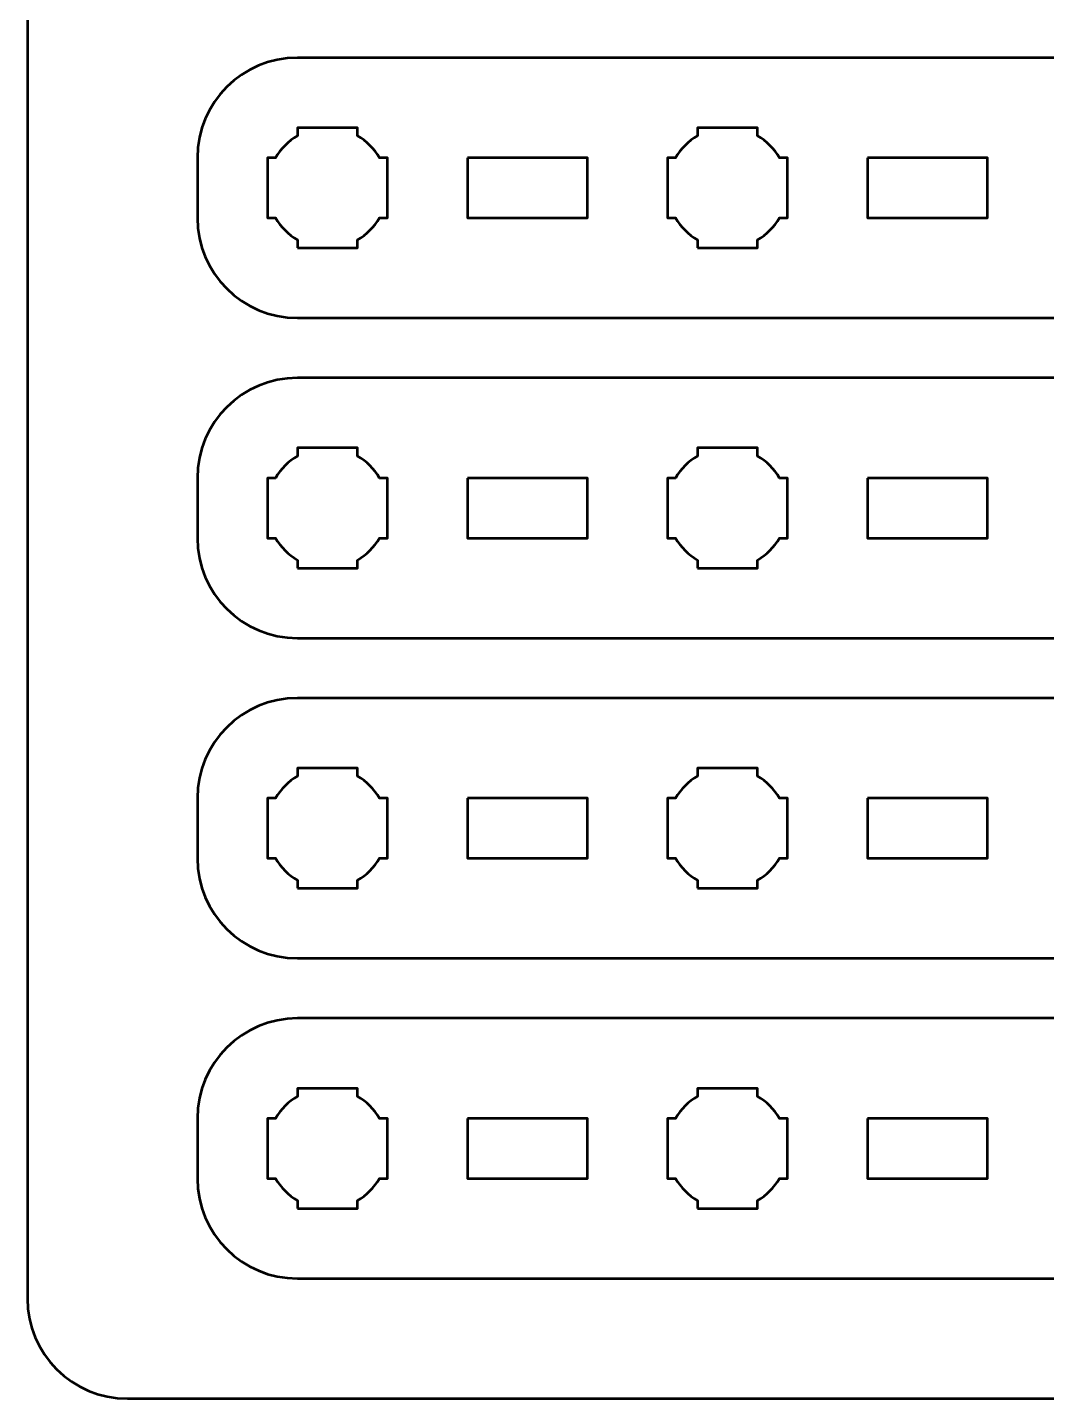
# Model space of a CAD drawing. Header units: centimetres. Extents: x -21 to 0, y -29.7 to 0.
# Drawn here: x -21 to -15.91, y -29.7 to -22.85 of the extents above; entities that cross this region are included whole.
import ezdxf

# ---------------------------------------------------------------- set-up
doc = ezdxf.new("R2010")
doc.units = ezdxf.units.CM
doc.header["$MEASUREMENT"] = 0
doc.layers.add('Layer 1', color=7, linetype='Continuous')

msp = doc.modelspace()

# ---------------------------------------------------------------- linework, layer by layer
at = {"layer": 'Layer 1', "color": 1, "lineweight": 53}
msp.add_open_spline([(-21.00003, -29.19995), (-21.00003, -29.19995), (-21.00003, -5.89992), (-21.00003, -5.89992), (-21.00003, -5.89992), (-21.00003, -5.81709), (-20.93286, -5.74992), (-20.85003, -5.74992), (-20.85003, -5.74992), (-20.7672, -5.74992), (-20.70003, -5.68275), (-20.70003, -5.59992), (-20.70003, -5.59992), (-20.70003, -5.51709), (-20.7672, -5.44992), (-20.85003, -5.44992), (-20.85003, -5.44992), (-20.93286, -5.44992), (-21.00003, -5.38275), (-21.00003, -5.29992), (-21.00003, -5.29992), (-21.00003, -5.21709), (-20.93286, -5.14992), (-20.85003, -5.14992), (-20.85003, -5.14992), (-20.7672, -5.14992), (-20.70003, -5.08275), (-20.70003, -4.99992), (-20.70003, -4.99992), (-20.70003, -4.91709), (-20.7672, -4.84992), (-20.85003, -4.84992), (-20.85003, -4.84992), (-20.93286, -4.84992), (-21.00003, -4.78275), (-21.00003, -4.69992), (-21.00003, -4.69992), (-21.00003, -4.61709), (-20.93286, -4.54992), (-20.85003, -4.54992), (-20.85003, -4.54992), (-20.7672, -4.54992), (-20.70003, -4.48275), (-20.70003, -4.39992), (-20.70003, -4.39992), (-20.70003, -4.31709), (-20.7672, -4.24992), (-20.85003, -4.24992), (-20.85003, -4.24992), (-20.93286, -4.24992), (-21.00003, -4.18275), (-21.00003, -4.09992), (-21.00003, -4.09992), (-21.00003, -4.01709), (-20.93286, -3.94992), (-20.85003, -3.94992), (-20.85003, -3.94992), (-20.7672, -3.94992), (-20.70003, -3.88275), (-20.70003, -3.79992), (-20.70003, -3.79992), (-20.70003, -3.71709), (-20.7672, -3.64992), (-20.85003, -3.64992), (-20.85003, -3.64992), (-20.93286, -3.64992), (-21.00003, -3.58275), (-21.00003, -3.49992), (-21.00003, -3.49992), (-21.00003, -3.41709), (-20.93286, -3.34992), (-20.85003, -3.34992), (-20.85003, -3.34992), (-20.7672, -3.34992), (-20.70003, -3.28275), (-20.70003, -3.19992), (-20.70003, -3.19992), (-20.70003, -3.11709), (-20.7672, -3.04992), (-20.85003, -3.04992), (-20.85003, -3.04992), (-20.93286, -3.04992), (-21.00003, -2.98275), (-21.00003, -2.89992), (-21.00003, -2.89992), (-21.00003, -2.81709), (-20.93286, -2.74992), (-20.85003, -2.74992), (-20.85003, -2.74992), (-20.7672, -2.74992), (-20.70003, -2.68275), (-20.70003, -2.59992), (-20.70003, -2.59992), (-20.70003, -2.51709), (-20.7672, -2.44992), (-20.85003, -2.44992), (-20.85003, -2.44992), (-20.93286, -2.44992), (-21.00003, -2.38275), (-21.00003, -2.29992), (-21.00003, -2.29992), (-21.00003, -2.21709), (-20.93286, -2.14992), (-20.85003, -2.14992), (-20.85003, -2.14992), (-20.7672, -2.14992), (-20.70003, -2.08275), (-20.70003, -1.99992), (-20.70003, -1.99992), (-20.70003, -1.91709), (-20.7672, -1.84992), (-20.85003, -1.84992), (-20.85003, -1.84992), (-20.93286, -1.84992), (-21.00003, -1.78275), (-21.00003, -1.69992), (-21.00003, -1.69992), (-21.00003, -1.61709), (-20.93286, -1.54992), (-20.85003, -1.54992), (-20.85003, -1.54992), (-20.7672, -1.54992), (-20.70003, -1.48275), (-20.70003, -1.39992), (-20.70003, -1.39992), (-20.70003, -1.31709), (-20.7672, -1.24992), (-20.85003, -1.24992), (-20.85003, -1.24992), (-20.93286, -1.24992), (-21.00003, -1.18275), (-21.00003, -1.09992), (-21.00003, -1.09992), (-21.00003, -1.09992), (-21.00003, -0.49992), (-21.00003, -0.49992), (-21.00003, -0.49992), (-21.00003, -0.22295), (-20.77694, 0.00004), (-20.49994, 0.00004), (-20.49994, 0.00004), (-20.49994, 0.00004), (-0.50008, 0.00004), (-0.50008, 0.00004), (-0.50008, 0.00004), (-0.22294, 0.00004), (0.00002, -0.22295), (0.00002, -0.49992), (0.00002, -0.49992), (0.00002, -0.49992), (0.00002, -29.19995), (0.00002, -29.19995), (0.00002, -29.19995), (0.00002, -29.47695), (-0.22294, -29.70004), (-0.50008, -29.70004), (-0.50008, -29.70004), (-0.50008, -29.70004), (-20.49994, -29.70004), (-20.49994, -29.70004), (-20.49994, -29.70004), (-20.77694, -29.70004), (-21.00003, -29.47695), (-21.00003, -29.19995)], degree=3, knots=[0, 0, 0, 0, 0.0243902, 0.0243902, 0.0243902, 0.0243902, 0.0487805, 0.0487805, 0.0487805, 0.0487805, 0.0731707, 0.0731707, 0.0731707, 0.0731707, 0.097561, 0.097561, 0.097561, 0.097561, 0.1219512, 0.1219512, 0.1219512, 0.1219512, 0.1463415, 0.1463415, 0.1463415, 0.1463415, 0.1707317, 0.1707317, 0.1707317, 0.1707317, 0.195122, 0.195122, 0.195122, 0.195122, 0.2195122, 0.2195122, 0.2195122, 0.2195122, 0.2439024, 0.2439024, 0.2439024, 0.2439024, 0.2682927, 0.2682927, 0.2682927, 0.2682927, 0.2926829, 0.2926829, 0.2926829, 0.2926829, 0.3170732, 0.3170732, 0.3170732, 0.3170732, 0.3414634, 0.3414634, 0.3414634, 0.3414634, 0.3658537, 0.3658537, 0.3658537, 0.3658537, 0.3902439, 0.3902439, 0.3902439, 0.3902439, 0.4146341, 0.4146341, 0.4146341, 0.4146341, 0.4390244, 0.4390244, 0.4390244, 0.4390244, 0.4634146, 0.4634146, 0.4634146, 0.4634146, 0.4878049, 0.4878049, 0.4878049, 0.4878049, 0.5121951, 0.5121951, 0.5121951, 0.5121951, 0.5365854, 0.5365854, 0.5365854, 0.5365854, 0.5609756, 0.5609756, 0.5609756, 0.5609756, 0.5853659, 0.5853659, 0.5853659, 0.5853659, 0.6097561, 0.6097561, 0.6097561, 0.6097561, 0.6341463, 0.6341463, 0.6341463, 0.6341463, 0.6585366, 0.6585366, 0.6585366, 0.6585366, 0.6829268, 0.6829268, 0.6829268, 0.6829268, 0.7073171, 0.7073171, 0.7073171, 0.7073171, 0.7317073, 0.7317073, 0.7317073, 0.7317073, 0.7560976, 0.7560976, 0.7560976, 0.7560976, 0.7804878, 0.7804878, 0.7804878, 0.7804878, 0.804878, 0.804878, 0.804878, 0.804878, 0.8292683, 0.8292683, 0.8292683, 0.8292683, 0.8536585, 0.8536585, 0.8536585, 0.8536585, 0.8780488, 0.8780488, 0.8780488, 0.8780488, 0.902439, 0.902439, 0.902439, 0.902439, 0.9268293, 0.9268293, 0.9268293, 0.9268293, 0.9512195, 0.9512195, 0.9512195, 0.9512195, 0.9756098, 0.9756098, 0.9756098, 0.9756098, 1, 1, 1, 1], dxfattribs=at)
at = {"layer": 'Layer 1', "color": 114, "lineweight": 53}
for points in [[(-19.64996, -22.99999), (-19.64996, -22.99999), (-11.35006, -22.99999), (-11.35006, -22.99999), (-11.35006, -22.99999), (-11.07306, -22.99999), (-10.84996, -23.22308), (-10.84996, -23.50008), (-10.84996, -23.50008), (-10.84996, -23.50008), (-10.84996, -23.80009), (-10.84996, -23.80009), (-10.84996, -23.80009), (-10.84996, -24.07705), (-11.07306, -24.30001), (-11.35006, -24.30001), (-11.35006, -24.30001), (-11.35006, -24.30001), (-19.64996, -24.30001), (-19.64996, -24.30001), (-19.64996, -24.30001), (-19.92696, -24.30001), (-20.15006, -24.07705), (-20.15006, -23.80009), (-20.15006, -23.80009), (-20.15006, -23.80009), (-20.15006, -23.50008), (-20.15006, -23.50008), (-20.15006, -23.50008), (-20.15006, -23.22308), (-19.92696, -22.99999), (-19.64996, -22.99999)], [(-19.64996, -24.59999), (-19.64996, -24.59999), (-11.35006, -24.59999), (-11.35006, -24.59999), (-11.35006, -24.59999), (-11.07306, -24.59999), (-10.84996, -24.82308), (-10.84996, -25.10008), (-10.84996, -25.10008), (-10.84996, -25.10008), (-10.84996, -25.40009), (-10.84996, -25.40009), (-10.84996, -25.40009), (-10.84996, -25.67705), (-11.07306, -25.90001), (-11.35006, -25.90001), (-11.35006, -25.90001), (-11.35006, -25.90001), (-19.64996, -25.90001), (-19.64996, -25.90001), (-19.64996, -25.90001), (-19.92696, -25.90001), (-20.15006, -25.67705), (-20.15006, -25.40009), (-20.15006, -25.40009), (-20.15006, -25.40009), (-20.15006, -25.10008), (-20.15006, -25.10008), (-20.15006, -25.10008), (-20.15006, -24.82308), (-19.92696, -24.59999), (-19.64996, -24.59999)], [(-19.64996, -26.19999), (-19.64996, -26.19999), (-11.35006, -26.19999), (-11.35006, -26.19999), (-11.35006, -26.19999), (-11.07306, -26.19999), (-10.84996, -26.42308), (-10.84996, -26.70008), (-10.84996, -26.70008), (-10.84996, -26.70008), (-10.84996, -27.00009), (-10.84996, -27.00009), (-10.84996, -27.00009), (-10.84996, -27.27705), (-11.07306, -27.50001), (-11.35006, -27.50001), (-11.35006, -27.50001), (-11.35006, -27.50001), (-19.64996, -27.50001), (-19.64996, -27.50001), (-19.64996, -27.50001), (-19.92696, -27.50001), (-20.15006, -27.27705), (-20.15006, -27.00009), (-20.15006, -27.00009), (-20.15006, -27.00009), (-20.15006, -26.70008), (-20.15006, -26.70008), (-20.15006, -26.70008), (-20.15006, -26.42308), (-19.92696, -26.19999), (-19.64996, -26.19999)], [(-19.64996, -27.79999), (-19.64996, -27.79999), (-11.35006, -27.79999), (-11.35006, -27.79999), (-11.35006, -27.79999), (-11.07306, -27.79999), (-10.84996, -28.02308), (-10.84996, -28.30008), (-10.84996, -28.30008), (-10.84996, -28.30008), (-10.84996, -28.60009), (-10.84996, -28.60009), (-10.84996, -28.60009), (-10.84996, -28.87705), (-11.07306, -29.10001), (-11.35006, -29.10001), (-11.35006, -29.10001), (-11.35006, -29.10001), (-19.64996, -29.10001), (-19.64996, -29.10001), (-19.64996, -29.10001), (-19.92696, -29.10001), (-20.15006, -28.87705), (-20.15006, -28.60009), (-20.15006, -28.60009), (-20.15006, -28.60009), (-20.15006, -28.30008), (-20.15006, -28.30008), (-20.15006, -28.30008), (-20.15006, -28.02308), (-19.92696, -27.79999), (-19.64996, -27.79999)]]:
    msp.add_open_spline(points, degree=3, knots=[0, 0, 0, 0, 0.125, 0.125, 0.125, 0.125, 0.25, 0.25, 0.25, 0.25, 0.375, 0.375, 0.375, 0.375, 0.5, 0.5, 0.5, 0.5, 0.625, 0.625, 0.625, 0.625, 0.75, 0.75, 0.75, 0.75, 0.875, 0.875, 0.875, 0.875, 1, 1, 1, 1], dxfattribs=at)
at = {"layer": 'Layer 1', "lineweight": 53}
for points, knots in [([(-19.64996, -23.95002), (-19.64996, -23.95002), (-19.64996, -23.90991), (-19.64996, -23.90991), (-19.64996, -23.90991), (-19.69557, -23.88359), (-19.7335, -23.84556), (-19.75982, -23.80009), (-19.75982, -23.80009), (-19.75982, -23.80009), (-19.80003, -23.80009), (-19.80003, -23.80009), (-19.80003, -23.80009), (-19.80003, -23.80009), (-19.80003, -23.65001), (-19.80003, -23.65001), (-19.80003, -23.65001), (-19.80003, -23.65001), (-19.80003, -23.50008), (-19.80003, -23.50008), (-19.80003, -23.50008), (-19.80003, -23.50008), (-19.75982, -23.50008), (-19.75982, -23.50008), (-19.75982, -23.50008), (-19.7335, -23.45447), (-19.69557, -23.41655), (-19.64996, -23.39023), (-19.64996, -23.39023), (-19.64996, -23.39023), (-19.64996, -23.35001), (-19.64996, -23.35001), (-19.64996, -23.35001), (-19.64996, -23.35001), (-19.50003, -23.35001), (-19.50003, -23.35001), (-19.50003, -23.35001), (-19.50003, -23.35001), (-19.34996, -23.35001), (-19.34996, -23.35001), (-19.34996, -23.35001), (-19.34996, -23.35001), (-19.34996, -23.39023), (-19.34996, -23.39023), (-19.34996, -23.39023), (-19.30449, -23.41655), (-19.26646, -23.45447), (-19.24014, -23.50008), (-19.24014, -23.50008), (-19.24014, -23.50008), (-19.20003, -23.50008), (-19.20003, -23.50008), (-19.20003, -23.50008), (-19.20003, -23.50008), (-19.20003, -23.65001), (-19.20003, -23.65001), (-19.20003, -23.65001), (-19.20003, -23.65001), (-19.20003, -23.80009), (-19.20003, -23.80009), (-19.20003, -23.80009), (-19.20003, -23.80009), (-19.24014, -23.80009), (-19.24014, -23.80009), (-19.24014, -23.80009), (-19.26646, -23.84556), (-19.30449, -23.88359), (-19.34996, -23.90991), (-19.34996, -23.90991), (-19.34996, -23.90991), (-19.34996, -23.95002), (-19.34996, -23.95002), (-19.34996, -23.95002), (-19.34996, -23.95002), (-19.50003, -23.95002), (-19.50003, -23.95002), (-19.50003, -23.95002), (-19.50003, -23.95002), (-19.64996, -23.95002), (-19.64996, -23.95002)], [0, 0, 0, 0, 0.05, 0.05, 0.05, 0.05, 0.1, 0.1, 0.1, 0.1, 0.15, 0.15, 0.15, 0.15, 0.2, 0.2, 0.2, 0.2, 0.25, 0.25, 0.25, 0.25, 0.3, 0.3, 0.3, 0.3, 0.35, 0.35, 0.35, 0.35, 0.4, 0.4, 0.4, 0.4, 0.45, 0.45, 0.45, 0.45, 0.5, 0.5, 0.5, 0.5, 0.55, 0.55, 0.55, 0.55, 0.6, 0.6, 0.6, 0.6, 0.65, 0.65, 0.65, 0.65, 0.7, 0.7, 0.7, 0.7, 0.75, 0.75, 0.75, 0.75, 0.8, 0.8, 0.8, 0.8, 0.85, 0.85, 0.85, 0.85, 0.9, 0.9, 0.9, 0.9, 0.95, 0.95, 0.95, 0.95, 1, 1, 1, 1]), ([(-17.65003, -23.95002), (-17.65003, -23.95002), (-17.65003, -23.90991), (-17.65003, -23.90991), (-17.65003, -23.90991), (-17.6955, -23.88359), (-17.73353, -23.84556), (-17.75985, -23.80009), (-17.75985, -23.80009), (-17.75985, -23.80009), (-17.79996, -23.80009), (-17.79996, -23.80009), (-17.79996, -23.80009), (-17.79996, -23.80009), (-17.79996, -23.65001), (-17.79996, -23.65001), (-17.79996, -23.65001), (-17.79996, -23.65001), (-17.79996, -23.50008), (-17.79996, -23.50008), (-17.79996, -23.50008), (-17.79996, -23.50008), (-17.75985, -23.50008), (-17.75985, -23.50008), (-17.75985, -23.50008), (-17.73353, -23.45447), (-17.6955, -23.41655), (-17.65003, -23.39023), (-17.65003, -23.39023), (-17.65003, -23.39023), (-17.65003, -23.35001), (-17.65003, -23.35001), (-17.65003, -23.35001), (-17.65003, -23.35001), (-17.49996, -23.35001), (-17.49996, -23.35001), (-17.49996, -23.35001), (-17.49996, -23.35001), (-17.35003, -23.35001), (-17.35003, -23.35001), (-17.35003, -23.35001), (-17.35003, -23.35001), (-17.35003, -23.39023), (-17.35003, -23.39023), (-17.35003, -23.39023), (-17.30455, -23.41655), (-17.26652, -23.45447), (-17.24021, -23.50008), (-17.24021, -23.50008), (-17.24021, -23.50008), (-17.19995, -23.50008), (-17.19995, -23.50008), (-17.19995, -23.50008), (-17.19995, -23.50008), (-17.19995, -23.65001), (-17.19995, -23.65001), (-17.19995, -23.65001), (-17.19995, -23.65001), (-17.19995, -23.80009), (-17.19995, -23.80009), (-17.19995, -23.80009), (-17.19995, -23.80009), (-17.24021, -23.80009), (-17.24021, -23.80009), (-17.24021, -23.80009), (-17.26652, -23.84556), (-17.30455, -23.88359), (-17.35003, -23.90991), (-17.35003, -23.90991), (-17.35003, -23.90991), (-17.35003, -23.95002), (-17.35003, -23.95002), (-17.35003, -23.95002), (-17.35003, -23.95002), (-17.49996, -23.95002), (-17.49996, -23.95002), (-17.49996, -23.95002), (-17.49996, -23.95002), (-17.65003, -23.95002), (-17.65003, -23.95002)], [0, 0, 0, 0, 0.05, 0.05, 0.05, 0.05, 0.1, 0.1, 0.1, 0.1, 0.15, 0.15, 0.15, 0.15, 0.2, 0.2, 0.2, 0.2, 0.25, 0.25, 0.25, 0.25, 0.3, 0.3, 0.3, 0.3, 0.35, 0.35, 0.35, 0.35, 0.4, 0.4, 0.4, 0.4, 0.45, 0.45, 0.45, 0.45, 0.5, 0.5, 0.5, 0.5, 0.55, 0.55, 0.55, 0.55, 0.6, 0.6, 0.6, 0.6, 0.65, 0.65, 0.65, 0.65, 0.7, 0.7, 0.7, 0.7, 0.75, 0.75, 0.75, 0.75, 0.8, 0.8, 0.8, 0.8, 0.85, 0.85, 0.85, 0.85, 0.9, 0.9, 0.9, 0.9, 0.95, 0.95, 0.95, 0.95, 1, 1, 1, 1]), ([(-18.80001, -23.50008), (-18.80001, -23.50008), (-18.20001, -23.50008), (-18.20001, -23.50008), (-18.20001, -23.50008), (-18.20001, -23.50008), (-18.20001, -23.80009), (-18.20001, -23.80009), (-18.20001, -23.80009), (-18.20001, -23.80009), (-18.80001, -23.80009), (-18.80001, -23.80009), (-18.80001, -23.80009), (-18.80001, -23.80009), (-18.80001, -23.50008), (-18.80001, -23.50008)], [0, 0, 0, 0, 0.25, 0.25, 0.25, 0.25, 0.5, 0.5, 0.5, 0.5, 0.75, 0.75, 0.75, 0.75, 1, 1, 1, 1]), ([(-16.80005, -23.50008), (-16.80005, -23.50008), (-16.20004, -23.50008), (-16.20004, -23.50008), (-16.20004, -23.50008), (-16.20004, -23.50008), (-16.20004, -23.80009), (-16.20004, -23.80009), (-16.20004, -23.80009), (-16.20004, -23.80009), (-16.80005, -23.80009), (-16.80005, -23.80009), (-16.80005, -23.80009), (-16.80005, -23.80009), (-16.80005, -23.50008), (-16.80005, -23.50008)], [0, 0, 0, 0, 0.25, 0.25, 0.25, 0.25, 0.5, 0.5, 0.5, 0.5, 0.75, 0.75, 0.75, 0.75, 1, 1, 1, 1]), ([(-19.64996, -25.55002), (-19.64996, -25.55002), (-19.64996, -25.50991), (-19.64996, -25.50991), (-19.64996, -25.50991), (-19.69557, -25.48359), (-19.7335, -25.44556), (-19.75982, -25.40009), (-19.75982, -25.40009), (-19.75982, -25.40009), (-19.80003, -25.40009), (-19.80003, -25.40009), (-19.80003, -25.40009), (-19.80003, -25.40009), (-19.80003, -25.25001), (-19.80003, -25.25001), (-19.80003, -25.25001), (-19.80003, -25.25001), (-19.80003, -25.10008), (-19.80003, -25.10008), (-19.80003, -25.10008), (-19.80003, -25.10008), (-19.75982, -25.10008), (-19.75982, -25.10008), (-19.75982, -25.10008), (-19.7335, -25.05447), (-19.69557, -25.01655), (-19.64996, -24.99023), (-19.64996, -24.99023), (-19.64996, -24.99023), (-19.64996, -24.95001), (-19.64996, -24.95001), (-19.64996, -24.95001), (-19.64996, -24.95001), (-19.50003, -24.95001), (-19.50003, -24.95001), (-19.50003, -24.95001), (-19.50003, -24.95001), (-19.34996, -24.95001), (-19.34996, -24.95001), (-19.34996, -24.95001), (-19.34996, -24.95001), (-19.34996, -24.99023), (-19.34996, -24.99023), (-19.34996, -24.99023), (-19.30449, -25.01655), (-19.26646, -25.05447), (-19.24014, -25.10008), (-19.24014, -25.10008), (-19.24014, -25.10008), (-19.20003, -25.10008), (-19.20003, -25.10008), (-19.20003, -25.10008), (-19.20003, -25.10008), (-19.20003, -25.25001), (-19.20003, -25.25001), (-19.20003, -25.25001), (-19.20003, -25.25001), (-19.20003, -25.40009), (-19.20003, -25.40009), (-19.20003, -25.40009), (-19.20003, -25.40009), (-19.24014, -25.40009), (-19.24014, -25.40009), (-19.24014, -25.40009), (-19.26646, -25.44556), (-19.30449, -25.48359), (-19.34996, -25.50991), (-19.34996, -25.50991), (-19.34996, -25.50991), (-19.34996, -25.55002), (-19.34996, -25.55002), (-19.34996, -25.55002), (-19.34996, -25.55002), (-19.50003, -25.55002), (-19.50003, -25.55002), (-19.50003, -25.55002), (-19.50003, -25.55002), (-19.64996, -25.55002), (-19.64996, -25.55002)], [0, 0, 0, 0, 0.05, 0.05, 0.05, 0.05, 0.1, 0.1, 0.1, 0.1, 0.15, 0.15, 0.15, 0.15, 0.2, 0.2, 0.2, 0.2, 0.25, 0.25, 0.25, 0.25, 0.3, 0.3, 0.3, 0.3, 0.35, 0.35, 0.35, 0.35, 0.4, 0.4, 0.4, 0.4, 0.45, 0.45, 0.45, 0.45, 0.5, 0.5, 0.5, 0.5, 0.55, 0.55, 0.55, 0.55, 0.6, 0.6, 0.6, 0.6, 0.65, 0.65, 0.65, 0.65, 0.7, 0.7, 0.7, 0.7, 0.75, 0.75, 0.75, 0.75, 0.8, 0.8, 0.8, 0.8, 0.85, 0.85, 0.85, 0.85, 0.9, 0.9, 0.9, 0.9, 0.95, 0.95, 0.95, 0.95, 1, 1, 1, 1]), ([(-17.65003, -25.55002), (-17.65003, -25.55002), (-17.65003, -25.50991), (-17.65003, -25.50991), (-17.65003, -25.50991), (-17.6955, -25.48359), (-17.73353, -25.44556), (-17.75985, -25.40009), (-17.75985, -25.40009), (-17.75985, -25.40009), (-17.79996, -25.40009), (-17.79996, -25.40009), (-17.79996, -25.40009), (-17.79996, -25.40009), (-17.79996, -25.25001), (-17.79996, -25.25001), (-17.79996, -25.25001), (-17.79996, -25.25001), (-17.79996, -25.10008), (-17.79996, -25.10008), (-17.79996, -25.10008), (-17.79996, -25.10008), (-17.75985, -25.10008), (-17.75985, -25.10008), (-17.75985, -25.10008), (-17.73353, -25.05447), (-17.6955, -25.01655), (-17.65003, -24.99023), (-17.65003, -24.99023), (-17.65003, -24.99023), (-17.65003, -24.95001), (-17.65003, -24.95001), (-17.65003, -24.95001), (-17.65003, -24.95001), (-17.49996, -24.95001), (-17.49996, -24.95001), (-17.49996, -24.95001), (-17.49996, -24.95001), (-17.35003, -24.95001), (-17.35003, -24.95001), (-17.35003, -24.95001), (-17.35003, -24.95001), (-17.35003, -24.99023), (-17.35003, -24.99023), (-17.35003, -24.99023), (-17.30455, -25.01655), (-17.26652, -25.05447), (-17.24021, -25.10008), (-17.24021, -25.10008), (-17.24021, -25.10008), (-17.19995, -25.10008), (-17.19995, -25.10008), (-17.19995, -25.10008), (-17.19995, -25.10008), (-17.19995, -25.25001), (-17.19995, -25.25001), (-17.19995, -25.25001), (-17.19995, -25.25001), (-17.19995, -25.40009), (-17.19995, -25.40009), (-17.19995, -25.40009), (-17.19995, -25.40009), (-17.24021, -25.40009), (-17.24021, -25.40009), (-17.24021, -25.40009), (-17.26652, -25.44556), (-17.30455, -25.48359), (-17.35003, -25.50991), (-17.35003, -25.50991), (-17.35003, -25.50991), (-17.35003, -25.55002), (-17.35003, -25.55002), (-17.35003, -25.55002), (-17.35003, -25.55002), (-17.49996, -25.55002), (-17.49996, -25.55002), (-17.49996, -25.55002), (-17.49996, -25.55002), (-17.65003, -25.55002), (-17.65003, -25.55002)], [0, 0, 0, 0, 0.05, 0.05, 0.05, 0.05, 0.1, 0.1, 0.1, 0.1, 0.15, 0.15, 0.15, 0.15, 0.2, 0.2, 0.2, 0.2, 0.25, 0.25, 0.25, 0.25, 0.3, 0.3, 0.3, 0.3, 0.35, 0.35, 0.35, 0.35, 0.4, 0.4, 0.4, 0.4, 0.45, 0.45, 0.45, 0.45, 0.5, 0.5, 0.5, 0.5, 0.55, 0.55, 0.55, 0.55, 0.6, 0.6, 0.6, 0.6, 0.65, 0.65, 0.65, 0.65, 0.7, 0.7, 0.7, 0.7, 0.75, 0.75, 0.75, 0.75, 0.8, 0.8, 0.8, 0.8, 0.85, 0.85, 0.85, 0.85, 0.9, 0.9, 0.9, 0.9, 0.95, 0.95, 0.95, 0.95, 1, 1, 1, 1]), ([(-18.80001, -25.10008), (-18.80001, -25.10008), (-18.20001, -25.10008), (-18.20001, -25.10008), (-18.20001, -25.10008), (-18.20001, -25.10008), (-18.20001, -25.40009), (-18.20001, -25.40009), (-18.20001, -25.40009), (-18.20001, -25.40009), (-18.80001, -25.40009), (-18.80001, -25.40009), (-18.80001, -25.40009), (-18.80001, -25.40009), (-18.80001, -25.10008), (-18.80001, -25.10008)], [0, 0, 0, 0, 0.25, 0.25, 0.25, 0.25, 0.5, 0.5, 0.5, 0.5, 0.75, 0.75, 0.75, 0.75, 1, 1, 1, 1]), ([(-16.80005, -25.10008), (-16.80005, -25.10008), (-16.20004, -25.10008), (-16.20004, -25.10008), (-16.20004, -25.10008), (-16.20004, -25.10008), (-16.20004, -25.40009), (-16.20004, -25.40009), (-16.20004, -25.40009), (-16.20004, -25.40009), (-16.80005, -25.40009), (-16.80005, -25.40009), (-16.80005, -25.40009), (-16.80005, -25.40009), (-16.80005, -25.10008), (-16.80005, -25.10008)], [0, 0, 0, 0, 0.25, 0.25, 0.25, 0.25, 0.5, 0.5, 0.5, 0.5, 0.75, 0.75, 0.75, 0.75, 1, 1, 1, 1]), ([(-19.64996, -27.15002), (-19.64996, -27.15002), (-19.64996, -27.10991), (-19.64996, -27.10991), (-19.64996, -27.10991), (-19.69557, -27.08359), (-19.7335, -27.04556), (-19.75982, -27.00009), (-19.75982, -27.00009), (-19.75982, -27.00009), (-19.80003, -27.00009), (-19.80003, -27.00009), (-19.80003, -27.00009), (-19.80003, -27.00009), (-19.80003, -26.85001), (-19.80003, -26.85001), (-19.80003, -26.85001), (-19.80003, -26.85001), (-19.80003, -26.70008), (-19.80003, -26.70008), (-19.80003, -26.70008), (-19.80003, -26.70008), (-19.75982, -26.70008), (-19.75982, -26.70008), (-19.75982, -26.70008), (-19.7335, -26.65447), (-19.69557, -26.61655), (-19.64996, -26.59023), (-19.64996, -26.59023), (-19.64996, -26.59023), (-19.64996, -26.55001), (-19.64996, -26.55001), (-19.64996, -26.55001), (-19.64996, -26.55001), (-19.50003, -26.55001), (-19.50003, -26.55001), (-19.50003, -26.55001), (-19.50003, -26.55001), (-19.34996, -26.55001), (-19.34996, -26.55001), (-19.34996, -26.55001), (-19.34996, -26.55001), (-19.34996, -26.59023), (-19.34996, -26.59023), (-19.34996, -26.59023), (-19.30449, -26.61655), (-19.26646, -26.65447), (-19.24014, -26.70008), (-19.24014, -26.70008), (-19.24014, -26.70008), (-19.20003, -26.70008), (-19.20003, -26.70008), (-19.20003, -26.70008), (-19.20003, -26.70008), (-19.20003, -26.85001), (-19.20003, -26.85001), (-19.20003, -26.85001), (-19.20003, -26.85001), (-19.20003, -27.00009), (-19.20003, -27.00009), (-19.20003, -27.00009), (-19.20003, -27.00009), (-19.24014, -27.00009), (-19.24014, -27.00009), (-19.24014, -27.00009), (-19.26646, -27.04556), (-19.30449, -27.08359), (-19.34996, -27.10991), (-19.34996, -27.10991), (-19.34996, -27.10991), (-19.34996, -27.15002), (-19.34996, -27.15002), (-19.34996, -27.15002), (-19.34996, -27.15002), (-19.50003, -27.15002), (-19.50003, -27.15002), (-19.50003, -27.15002), (-19.50003, -27.15002), (-19.64996, -27.15002), (-19.64996, -27.15002)], [0, 0, 0, 0, 0.05, 0.05, 0.05, 0.05, 0.1, 0.1, 0.1, 0.1, 0.15, 0.15, 0.15, 0.15, 0.2, 0.2, 0.2, 0.2, 0.25, 0.25, 0.25, 0.25, 0.3, 0.3, 0.3, 0.3, 0.35, 0.35, 0.35, 0.35, 0.4, 0.4, 0.4, 0.4, 0.45, 0.45, 0.45, 0.45, 0.5, 0.5, 0.5, 0.5, 0.55, 0.55, 0.55, 0.55, 0.6, 0.6, 0.6, 0.6, 0.65, 0.65, 0.65, 0.65, 0.7, 0.7, 0.7, 0.7, 0.75, 0.75, 0.75, 0.75, 0.8, 0.8, 0.8, 0.8, 0.85, 0.85, 0.85, 0.85, 0.9, 0.9, 0.9, 0.9, 0.95, 0.95, 0.95, 0.95, 1, 1, 1, 1]), ([(-17.65003, -27.15002), (-17.65003, -27.15002), (-17.65003, -27.10991), (-17.65003, -27.10991), (-17.65003, -27.10991), (-17.6955, -27.08359), (-17.73353, -27.04556), (-17.75985, -27.00009), (-17.75985, -27.00009), (-17.75985, -27.00009), (-17.79996, -27.00009), (-17.79996, -27.00009), (-17.79996, -27.00009), (-17.79996, -27.00009), (-17.79996, -26.85001), (-17.79996, -26.85001), (-17.79996, -26.85001), (-17.79996, -26.85001), (-17.79996, -26.70008), (-17.79996, -26.70008), (-17.79996, -26.70008), (-17.79996, -26.70008), (-17.75985, -26.70008), (-17.75985, -26.70008), (-17.75985, -26.70008), (-17.73353, -26.65447), (-17.6955, -26.61655), (-17.65003, -26.59023), (-17.65003, -26.59023), (-17.65003, -26.59023), (-17.65003, -26.55001), (-17.65003, -26.55001), (-17.65003, -26.55001), (-17.65003, -26.55001), (-17.49996, -26.55001), (-17.49996, -26.55001), (-17.49996, -26.55001), (-17.49996, -26.55001), (-17.35003, -26.55001), (-17.35003, -26.55001), (-17.35003, -26.55001), (-17.35003, -26.55001), (-17.35003, -26.59023), (-17.35003, -26.59023), (-17.35003, -26.59023), (-17.30455, -26.61655), (-17.26652, -26.65447), (-17.24021, -26.70008), (-17.24021, -26.70008), (-17.24021, -26.70008), (-17.19995, -26.70008), (-17.19995, -26.70008), (-17.19995, -26.70008), (-17.19995, -26.70008), (-17.19995, -26.85001), (-17.19995, -26.85001), (-17.19995, -26.85001), (-17.19995, -26.85001), (-17.19995, -27.00009), (-17.19995, -27.00009), (-17.19995, -27.00009), (-17.19995, -27.00009), (-17.24021, -27.00009), (-17.24021, -27.00009), (-17.24021, -27.00009), (-17.26652, -27.04556), (-17.30455, -27.08359), (-17.35003, -27.10991), (-17.35003, -27.10991), (-17.35003, -27.10991), (-17.35003, -27.15002), (-17.35003, -27.15002), (-17.35003, -27.15002), (-17.35003, -27.15002), (-17.49996, -27.15002), (-17.49996, -27.15002), (-17.49996, -27.15002), (-17.49996, -27.15002), (-17.65003, -27.15002), (-17.65003, -27.15002)], [0, 0, 0, 0, 0.05, 0.05, 0.05, 0.05, 0.1, 0.1, 0.1, 0.1, 0.15, 0.15, 0.15, 0.15, 0.2, 0.2, 0.2, 0.2, 0.25, 0.25, 0.25, 0.25, 0.3, 0.3, 0.3, 0.3, 0.35, 0.35, 0.35, 0.35, 0.4, 0.4, 0.4, 0.4, 0.45, 0.45, 0.45, 0.45, 0.5, 0.5, 0.5, 0.5, 0.55, 0.55, 0.55, 0.55, 0.6, 0.6, 0.6, 0.6, 0.65, 0.65, 0.65, 0.65, 0.7, 0.7, 0.7, 0.7, 0.75, 0.75, 0.75, 0.75, 0.8, 0.8, 0.8, 0.8, 0.85, 0.85, 0.85, 0.85, 0.9, 0.9, 0.9, 0.9, 0.95, 0.95, 0.95, 0.95, 1, 1, 1, 1]), ([(-18.80001, -26.70008), (-18.80001, -26.70008), (-18.20001, -26.70008), (-18.20001, -26.70008), (-18.20001, -26.70008), (-18.20001, -26.70008), (-18.20001, -27.00009), (-18.20001, -27.00009), (-18.20001, -27.00009), (-18.20001, -27.00009), (-18.80001, -27.00009), (-18.80001, -27.00009), (-18.80001, -27.00009), (-18.80001, -27.00009), (-18.80001, -26.70008), (-18.80001, -26.70008)], [0, 0, 0, 0, 0.25, 0.25, 0.25, 0.25, 0.5, 0.5, 0.5, 0.5, 0.75, 0.75, 0.75, 0.75, 1, 1, 1, 1]), ([(-16.80005, -26.70008), (-16.80005, -26.70008), (-16.20004, -26.70008), (-16.20004, -26.70008), (-16.20004, -26.70008), (-16.20004, -26.70008), (-16.20004, -27.00009), (-16.20004, -27.00009), (-16.20004, -27.00009), (-16.20004, -27.00009), (-16.80005, -27.00009), (-16.80005, -27.00009), (-16.80005, -27.00009), (-16.80005, -27.00009), (-16.80005, -26.70008), (-16.80005, -26.70008)], [0, 0, 0, 0, 0.25, 0.25, 0.25, 0.25, 0.5, 0.5, 0.5, 0.5, 0.75, 0.75, 0.75, 0.75, 1, 1, 1, 1]), ([(-19.64996, -28.75002), (-19.64996, -28.75002), (-19.64996, -28.70991), (-19.64996, -28.70991), (-19.64996, -28.70991), (-19.69557, -28.68359), (-19.7335, -28.64556), (-19.75982, -28.60009), (-19.75982, -28.60009), (-19.75982, -28.60009), (-19.80003, -28.60009), (-19.80003, -28.60009), (-19.80003, -28.60009), (-19.80003, -28.60009), (-19.80003, -28.45001), (-19.80003, -28.45001), (-19.80003, -28.45001), (-19.80003, -28.45001), (-19.80003, -28.30008), (-19.80003, -28.30008), (-19.80003, -28.30008), (-19.80003, -28.30008), (-19.75982, -28.30008), (-19.75982, -28.30008), (-19.75982, -28.30008), (-19.7335, -28.25447), (-19.69557, -28.21655), (-19.64996, -28.19023), (-19.64996, -28.19023), (-19.64996, -28.19023), (-19.64996, -28.15001), (-19.64996, -28.15001), (-19.64996, -28.15001), (-19.64996, -28.15001), (-19.50003, -28.15001), (-19.50003, -28.15001), (-19.50003, -28.15001), (-19.50003, -28.15001), (-19.34996, -28.15001), (-19.34996, -28.15001), (-19.34996, -28.15001), (-19.34996, -28.15001), (-19.34996, -28.19023), (-19.34996, -28.19023), (-19.34996, -28.19023), (-19.30449, -28.21655), (-19.26646, -28.25447), (-19.24014, -28.30008), (-19.24014, -28.30008), (-19.24014, -28.30008), (-19.20003, -28.30008), (-19.20003, -28.30008), (-19.20003, -28.30008), (-19.20003, -28.30008), (-19.20003, -28.45001), (-19.20003, -28.45001), (-19.20003, -28.45001), (-19.20003, -28.45001), (-19.20003, -28.60009), (-19.20003, -28.60009), (-19.20003, -28.60009), (-19.20003, -28.60009), (-19.24014, -28.60009), (-19.24014, -28.60009), (-19.24014, -28.60009), (-19.26646, -28.64556), (-19.30449, -28.68359), (-19.34996, -28.70991), (-19.34996, -28.70991), (-19.34996, -28.70991), (-19.34996, -28.75002), (-19.34996, -28.75002), (-19.34996, -28.75002), (-19.34996, -28.75002), (-19.50003, -28.75002), (-19.50003, -28.75002), (-19.50003, -28.75002), (-19.50003, -28.75002), (-19.64996, -28.75002), (-19.64996, -28.75002)], [0, 0, 0, 0, 0.05, 0.05, 0.05, 0.05, 0.1, 0.1, 0.1, 0.1, 0.15, 0.15, 0.15, 0.15, 0.2, 0.2, 0.2, 0.2, 0.25, 0.25, 0.25, 0.25, 0.3, 0.3, 0.3, 0.3, 0.35, 0.35, 0.35, 0.35, 0.4, 0.4, 0.4, 0.4, 0.45, 0.45, 0.45, 0.45, 0.5, 0.5, 0.5, 0.5, 0.55, 0.55, 0.55, 0.55, 0.6, 0.6, 0.6, 0.6, 0.65, 0.65, 0.65, 0.65, 0.7, 0.7, 0.7, 0.7, 0.75, 0.75, 0.75, 0.75, 0.8, 0.8, 0.8, 0.8, 0.85, 0.85, 0.85, 0.85, 0.9, 0.9, 0.9, 0.9, 0.95, 0.95, 0.95, 0.95, 1, 1, 1, 1]), ([(-17.65003, -28.75002), (-17.65003, -28.75002), (-17.65003, -28.70991), (-17.65003, -28.70991), (-17.65003, -28.70991), (-17.6955, -28.68359), (-17.73353, -28.64556), (-17.75985, -28.60009), (-17.75985, -28.60009), (-17.75985, -28.60009), (-17.79996, -28.60009), (-17.79996, -28.60009), (-17.79996, -28.60009), (-17.79996, -28.60009), (-17.79996, -28.45001), (-17.79996, -28.45001), (-17.79996, -28.45001), (-17.79996, -28.45001), (-17.79996, -28.30008), (-17.79996, -28.30008), (-17.79996, -28.30008), (-17.79996, -28.30008), (-17.75985, -28.30008), (-17.75985, -28.30008), (-17.75985, -28.30008), (-17.73353, -28.25447), (-17.6955, -28.21655), (-17.65003, -28.19023), (-17.65003, -28.19023), (-17.65003, -28.19023), (-17.65003, -28.15001), (-17.65003, -28.15001), (-17.65003, -28.15001), (-17.65003, -28.15001), (-17.49996, -28.15001), (-17.49996, -28.15001), (-17.49996, -28.15001), (-17.49996, -28.15001), (-17.35003, -28.15001), (-17.35003, -28.15001), (-17.35003, -28.15001), (-17.35003, -28.15001), (-17.35003, -28.19023), (-17.35003, -28.19023), (-17.35003, -28.19023), (-17.30455, -28.21655), (-17.26652, -28.25447), (-17.24021, -28.30008), (-17.24021, -28.30008), (-17.24021, -28.30008), (-17.19995, -28.30008), (-17.19995, -28.30008), (-17.19995, -28.30008), (-17.19995, -28.30008), (-17.19995, -28.45001), (-17.19995, -28.45001), (-17.19995, -28.45001), (-17.19995, -28.45001), (-17.19995, -28.60009), (-17.19995, -28.60009), (-17.19995, -28.60009), (-17.19995, -28.60009), (-17.24021, -28.60009), (-17.24021, -28.60009), (-17.24021, -28.60009), (-17.26652, -28.64556), (-17.30455, -28.68359), (-17.35003, -28.70991), (-17.35003, -28.70991), (-17.35003, -28.70991), (-17.35003, -28.75002), (-17.35003, -28.75002), (-17.35003, -28.75002), (-17.35003, -28.75002), (-17.49996, -28.75002), (-17.49996, -28.75002), (-17.49996, -28.75002), (-17.49996, -28.75002), (-17.65003, -28.75002), (-17.65003, -28.75002)], [0, 0, 0, 0, 0.05, 0.05, 0.05, 0.05, 0.1, 0.1, 0.1, 0.1, 0.15, 0.15, 0.15, 0.15, 0.2, 0.2, 0.2, 0.2, 0.25, 0.25, 0.25, 0.25, 0.3, 0.3, 0.3, 0.3, 0.35, 0.35, 0.35, 0.35, 0.4, 0.4, 0.4, 0.4, 0.45, 0.45, 0.45, 0.45, 0.5, 0.5, 0.5, 0.5, 0.55, 0.55, 0.55, 0.55, 0.6, 0.6, 0.6, 0.6, 0.65, 0.65, 0.65, 0.65, 0.7, 0.7, 0.7, 0.7, 0.75, 0.75, 0.75, 0.75, 0.8, 0.8, 0.8, 0.8, 0.85, 0.85, 0.85, 0.85, 0.9, 0.9, 0.9, 0.9, 0.95, 0.95, 0.95, 0.95, 1, 1, 1, 1]), ([(-18.80001, -28.30008), (-18.80001, -28.30008), (-18.20001, -28.30008), (-18.20001, -28.30008), (-18.20001, -28.30008), (-18.20001, -28.30008), (-18.20001, -28.60009), (-18.20001, -28.60009), (-18.20001, -28.60009), (-18.20001, -28.60009), (-18.80001, -28.60009), (-18.80001, -28.60009), (-18.80001, -28.60009), (-18.80001, -28.60009), (-18.80001, -28.30008), (-18.80001, -28.30008)], [0, 0, 0, 0, 0.25, 0.25, 0.25, 0.25, 0.5, 0.5, 0.5, 0.5, 0.75, 0.75, 0.75, 0.75, 1, 1, 1, 1]), ([(-16.80005, -28.30008), (-16.80005, -28.30008), (-16.20004, -28.30008), (-16.20004, -28.30008), (-16.20004, -28.30008), (-16.20004, -28.30008), (-16.20004, -28.60009), (-16.20004, -28.60009), (-16.20004, -28.60009), (-16.20004, -28.60009), (-16.80005, -28.60009), (-16.80005, -28.60009), (-16.80005, -28.60009), (-16.80005, -28.60009), (-16.80005, -28.30008), (-16.80005, -28.30008)], [0, 0, 0, 0, 0.25, 0.25, 0.25, 0.25, 0.5, 0.5, 0.5, 0.5, 0.75, 0.75, 0.75, 0.75, 1, 1, 1, 1])]:
    msp.add_open_spline(points, degree=3, knots=knots, dxfattribs=at)

doc.saveas('drawing.dxf')
